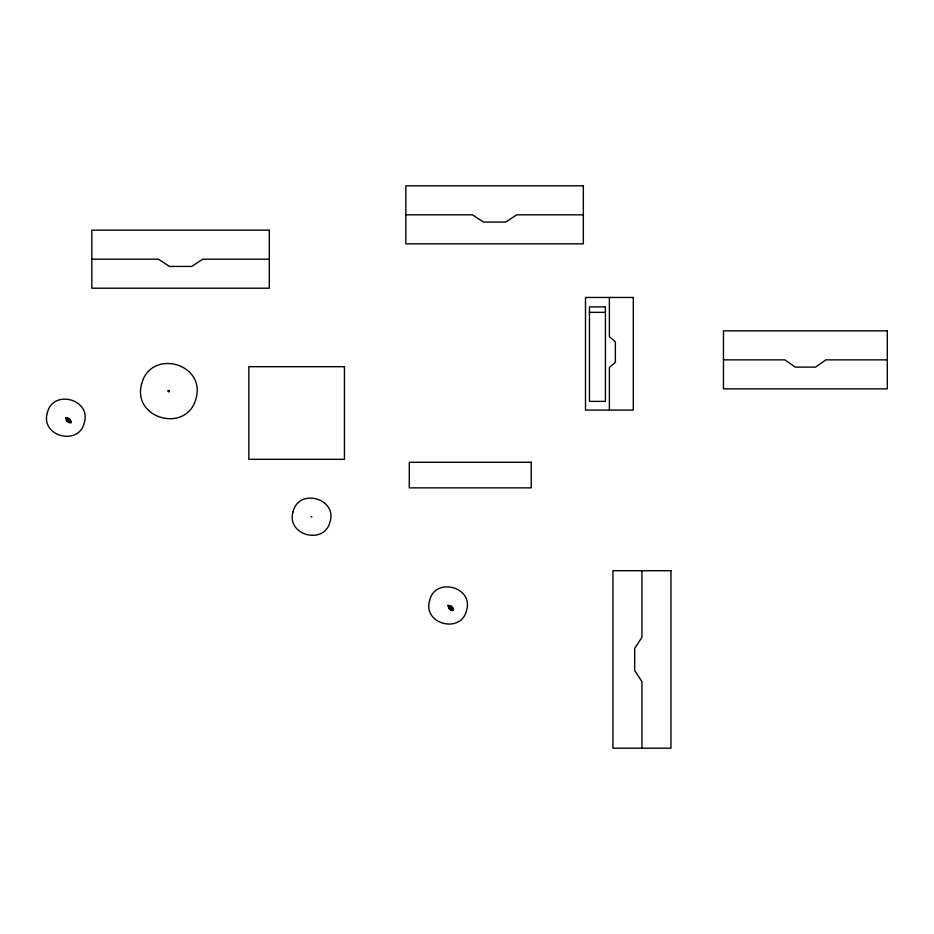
<?xml version="1.0" encoding="UTF-8"?>
<svg xmlns="http://www.w3.org/2000/svg" width="934" height="934" viewBox="0 0 934 934"><rect width="100%" height="100%" fill="white"/><g stroke="black" fill="none" stroke-linecap="round" stroke-linejoin="round"><path stroke-width="1.4" d="M71.019 422.67L70.517 420.125A4.261 4.261 0 0 0 67.376 417.953L65.543 417.568L66.116 417.907A4.261 4.261 0 0 0 66.559 420.522L67.365 421.561A4.261 4.261 0 0 0 71.019 422.67L66.116 417.907M453.282 610.392L452.78 607.847A4.261 4.261 0 0 0 449.651 605.676L447.806 605.29L448.39 605.629A4.261 4.261 0 0 0 448.834 608.244L449.639 609.283A4.261 4.261 0 0 0 453.282 610.392L448.39 605.629M66.559 420.522L66.676 418.56M69.058 422.542L69.151 420.907M448.834 608.244L448.95 606.283M451.332 610.264L451.426 608.629M67.365 421.561L67.913 419.728M449.639 609.283L450.188 607.45M66.372 418.269L67.376 417.953M448.647 605.991L449.651 605.676M67.295 419.144L69.198 418.666M449.569 606.866L451.472 606.388M69.77 421.491L70.961 421.351M452.044 609.213L453.235 609.073M68.532 420.323L70.517 420.125M450.807 608.046L452.78 607.847M405.846 214.82L472.406 214.82L483.497 222.07L505.679 222.07L516.771 214.82L583.33 214.82M91.836 259.185L158.395 259.185L169.486 266.435L191.68 266.435L202.771 259.185L269.319 259.185M589.459 312.353L605.43 312.353M723.465 359.859L784.91 359.859L795.149 367.109L815.627 367.109L825.866 359.859L887.3 359.859M641.938 570.709L641.938 637.268L634.688 648.359L634.688 670.542L641.938 681.633L641.938 748.192M609.388 297.456L609.388 336.707L615.366 341.821L615.366 362.31L609.388 367.424L609.388 410.084M47.354 412.781C40.092 436.283 78.841 446.662 84.305 422.682C91.555 399.192 52.818 388.813 47.354 412.781M141.653 383.816C131.822 419.039 186.94 433.808 196.047 398.398C205.865 363.174 150.748 348.405 141.653 383.816M168.027 390.891C169.066 394.148 170.56 388.591 168.027 390.891M293.101 511.762C285.839 535.264 324.588 545.643 330.052 521.674C337.302 498.172 298.553 487.793 293.101 511.762M311.256 516.63L311.898 516.806L311.291 516.549M429.628 600.504C422.366 624.005 461.116 634.384 466.568 610.404C473.83 586.914 435.081 576.535 429.628 600.504M583.33 185.808L405.846 185.808L405.846 243.832L583.33 243.832L583.33 185.808M269.319 230.173L91.836 230.173L91.836 288.197L269.319 288.197L269.319 230.173M633.275 297.456L585.501 297.456L585.501 410.084L633.275 410.084L633.275 297.456M605.43 306.889L589.459 306.889L589.459 401.375L605.43 401.375L605.43 306.889M887.3 330.846L723.465 330.846L723.465 388.871L887.3 388.871L887.3 330.846M344.448 366.7L248.841 366.7L248.841 459.33L344.448 459.33L344.448 366.7M531.236 462.272L409.267 462.272L409.267 487.863L531.236 487.863L531.236 462.272M670.951 570.709L612.926 570.709L612.926 748.192L670.951 748.192L670.951 570.709"/></g></svg>
